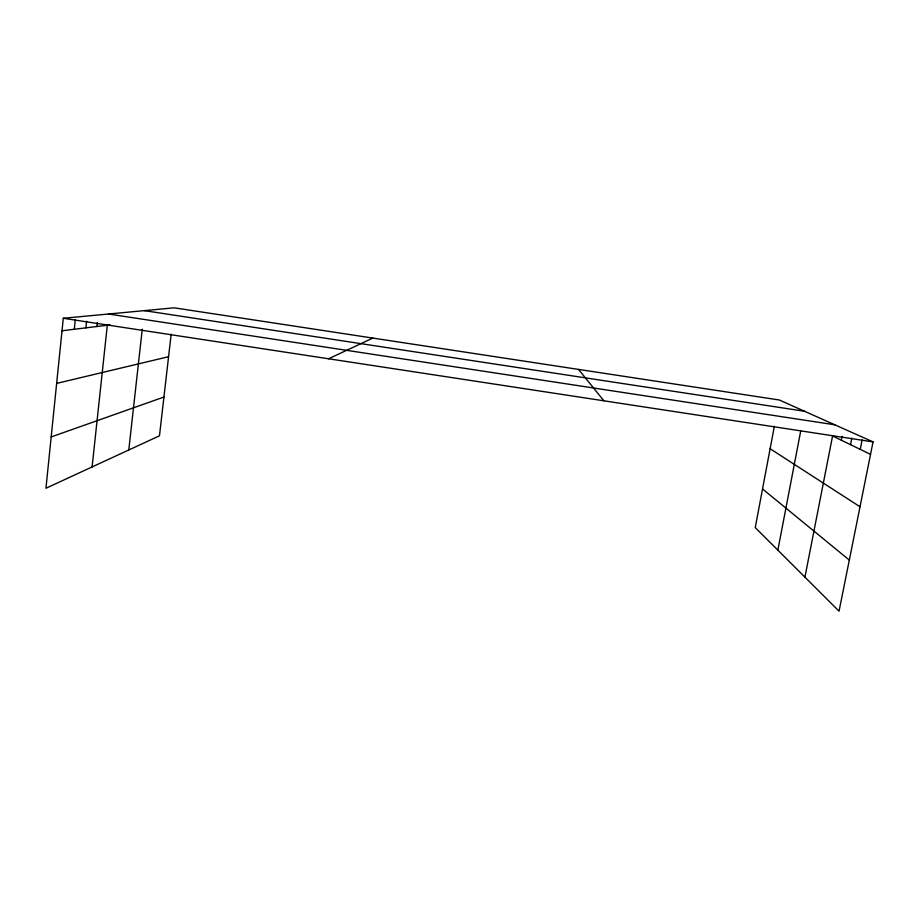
<?xml version="1.0" encoding="UTF-8"?>
<svg xmlns="http://www.w3.org/2000/svg" width="919" height="919" viewBox="0 0 919 919"><rect width="100%" height="100%" fill="white"/><g stroke="black" fill="none" stroke-linecap="round" stroke-linejoin="round"><path stroke-width="1.38" d="M774.372 426.221L755.246 527.598L839.047 611.181L873.05 441.901L779.323 399.995L174.196 307.819L63.296 318.273L45.95 488.253L159.469 435.813L171.175 334.137M74.29 329.278L75.266 319.812M85.892 327.853L86.581 321.282M96.886 326.509L97.288 322.672M92.095 466.932L107.316 325.234M128.786 449.988L142.261 329.186M777.853 550.148L800.69 431.137M804.918 577.143L832.58 435.974L870.546 454.354M841.31 440.201L842.068 436.376M850.523 444.67L851.821 438.11M860.253 449.38L862.137 439.948M328.588 358.778L372.815 338.077M51.188 436.939L163.927 397.042M56.656 383.395L168.568 356.71M62.021 330.771L110.062 324.901M144.329 310.633L804.504 411.252M108.522 314.011L834.774 424.785M63.296 318.273L873.05 441.901M770.122 448.736L860.012 506.771M762.529 488.942L849.305 560.085M578.545 369.415L603.898 400.81"/></g></svg>
